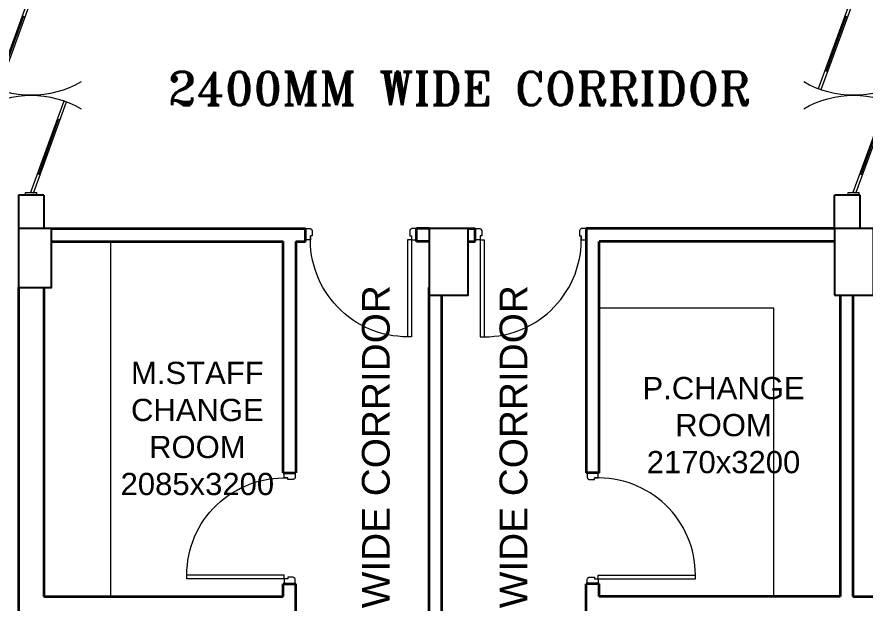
# Model space of a CAD drawing. Header units: millimetres. Extents: x 1448174 to 1599581, y -224422 to -106989.
# Drawn here: x 1461990 to 1469627, y -202645 to -197367 of the extents above; entities that cross this region are included whole.
import ezdxf
from ezdxf.enums import TextEntityAlignment as Align

# ---------------------------------------------------------------- set-up
doc = ezdxf.new("R2010")
doc.units = ezdxf.units.MM
doc.header["$LTSCALE"] = 600
doc.header["$MEASUREMENT"] = 0
for name, color, linetype in [('col', 5, 'Continuous'), ('TEXT', 253, 'Continuous'), ('wall', 1, 'Continuous')]:
    doc.layers.add(name, color=color, linetype=linetype)
for name, color, linetype, lineweight in [('DOOR', 144, 'Continuous', 13), ('funiture', 30, 'Continuous', 13), ('P-Wall', 1, 'Continuous', 35)]:
    doc.layers.add(name, color=color, linetype=linetype, lineweight=lineweight)
doc.styles.add('ARIAL', font='arial.ttf')
doc.styles.add('ROMANT', font='romant.shx')

# ---------------------------------------------------------------- blocks, each defined once
blk = doc.blocks.new('A$C19B8274B')
at = {"layer": 'DOOR'}
blk.add_line((-45, 925), (-80, 925), dxfattribs=at)
at = {"layer": 'DOOR', "color": 8}
for p, q in [((-80, 50), (-80, 925)), ((-45, 50), (-45, 925)), ((-45, 50), (-80, 50)), ((-955, -50), (-955, -47.5)), ((-940, -35), (-942.5, -35)), ((-60, -35), (-57.5, -35)), ((-45, -50), (-45, -47.5))]:
    blk.add_line(p, q, dxfattribs=at)
for points in [[(-940, 15), (-955, 15), (-955, 50), (-1000, 50), (-1000, -50), (-955, -50)], [(-940, -35), (-940, 15)], [(-60, 15), (-45, 15), (-45, 50), (0, 50), (0, -50), (-45, -50)], [(-60, -35), (-60, 15)]]:
    blk.add_lwpolyline(points, dxfattribs=at)
for centre, radius, start, end in [((-80, 50), 875, 90, 182.29244), ((-955, -35), 12.5, 270, 0), ((-45, -35), 12.5, 180, 270)]:
    blk.add_arc(centre, radius, start, end, dxfattribs=at)
blk = doc.blocks.new('D1')
at = {"layer": 'DOOR', "color": 8}
for p, q in [((18.8, 68.9), (824.6, 362.2)), ((27.2, 45.9), (833, 339.2)), ((671.8, 280.5), (663.5, 303.5)), ((184.2, 116), (667.7, 292)), ((0, 98), (24.5, 98)), ((0, 98), (0, 0)), ((24.5, 98), (24.5, 0)), ((180, 127.5), (188.4, 104.5)), ((1739.5, 98), (1739.5, 0)), ((1764, 98), (1739.5, 98)), ((1764, 98), (1764, 0)), ((0, 0), (24.5, 0)), ((18.8, 68.9), (27.2, 45.9)), ((1736.8, 52.1), (931, -241.2)), ((1745.2, 29.1), (939.4, -264.2)), ((1745.2, 29.1), (1736.8, 52.1)), ((1764, 0), (1739.5, 0)), ((1579.8, -18), (1096.3, -194)), ((1584, -29.5), (1575.6, -6.5)), ((1100.5, -205.5), (1092.2, -182.5))]:
    blk.add_line(p, q, dxfattribs=at)
for centre, start, end in [((0, 49), 330, 30), ((1764, 49), 150, 210)]:
    blk.add_arc(centre, 882, start, end, dxfattribs=at)

msp = doc.modelspace()

# ---------------------------------------------------------------- linework, layer by layer
at = {"layer": 'col'}
for points in [[(1462002.098, -199802.8395), (1462302.098, -199802.8395), (1462302.098, -199272.8395), (1462002.098, -199272.8395)], [(1465702.098, -199872.8395), (1466052.098, -199872.8395), (1466052.098, -199272.8395), (1465702.098, -199272.8395)], [(1469352.098, -199872.8395), (1469702.098, -199872.8395), (1469702.098, -199272.8395), (1469352.098, -199272.8395)]]:
    msp.add_lwpolyline(points, close=True, dxfattribs=at)
at = {"layer": 'funiture'}
msp.add_line((1462832.098, -199387.8395), (1462832.098, -202587.8395), dxfattribs=at)
at = {"layer": 'funiture', "color": 8}
msp.add_lwpolyline([(1467232.098, -199987.8395), (1468802.098, -199987.8395), (1468802.098, -202587.8395)], dxfattribs=at)
at = {"layer": 'P-Wall', "color": 8, "linetype": 'Continuous'}
for p, q in [((1462302.098, -199272.8395), (1464587.098, -199272.8395)), ((1464587.098, -199387.8395), (1464587.098, -199272.8395)), ((1465587.098, -199387.8395), (1465587.098, -199272.8395)), ((1465702.098, -199272.8395), (1465587.098, -199272.8395)), ((1466052.098, -199272.8395), (1466117.098, -199272.8395)), ((1466117.098, -199387.8395), (1466117.098, -199272.8395)), ((1469352.098, -199272.8395), (1467117.098, -199272.8395)), ((1462302.098, -199387.8395), (1464387.098, -199387.8395)), ((1464502.098, -199387.8395), (1464587.098, -199387.8395)), ((1465702.098, -199387.8395), (1465587.098, -199387.8395)), ((1466052.098, -199387.8395), (1466117.098, -199387.8395)), ((1469352.098, -199387.8395), (1467232.098, -199387.8395)), ((1462002.098, -199802.8395), (1462002.098, -205552.8395)), ((1462002.098, -199872.8395), (1462002.098, -205482.8395)), ((1462232.098, -199802.8395), (1462232.098, -202587.8395)), ((1462232.098, -199872.8395), (1462232.098, -202587.8395)), ((1469402.098, -199872.8395), (1469402.098, -202587.8395)), ((1469517.098, -199872.8395), (1469517.098, -202587.8395)), ((1464387.098, -201472.8395), (1464502.098, -201472.8395)), ((1467232.098, -201472.8395), (1467117.098, -201472.8395)), ((1464387.098, -202472.8395), (1464502.098, -202472.8395)), ((1467232.098, -202472.8395), (1467117.098, -202472.8395)), ((1462232.098, -202587.8395), (1464387.098, -202587.8395)), ((1469402.098, -202587.8395), (1467232.098, -202587.8395)), ((1469517.098, -202587.8395), (1471787.098, -202587.8395))]:
    msp.add_line(p, q, dxfattribs=at)
at = {"layer": 'P-Wall', "color": 8}
for p, q in [((1467117.098, -199272.8395), (1467117.098, -201472.8395)), ((1464387.098, -201472.8395), (1464387.098, -199387.8395)), ((1464502.098, -199387.8395), (1464502.098, -201472.8395)), ((1467232.098, -201472.8395), (1467232.098, -199387.8395)), ((1465702.098, -203937.8395), (1465702.098, -199802.8395)), ((1465817.098, -203937.8395), (1465817.098, -199872.8395)), ((1464387.098, -202587.8395), (1464387.098, -202472.8395)), ((1464502.098, -202817.8395), (1464502.098, -202472.8395)), ((1467117.098, -202817.8395), (1467117.098, -202472.8395)), ((1467232.098, -202587.8395), (1467232.098, -202472.8395))]:
    msp.add_line(p, q, dxfattribs=at)
at = {"layer": 'wall', "linetype": 'Continuous'}
for p, q in [((1462002.098, -198972.8395), (1462002.098, -199272.8395)), ((1462232.098, -198972.8395), (1462002.098, -198972.8395)), ((1462002.098, -198972.8395), (1462002.098, -199272.8395)), ((1462232.098, -198972.8395), (1462002.098, -198972.8395)), ((1462232.098, -198972.8395), (1462232.098, -199272.8395)), ((1469352.098, -199272.8395), (1469352.098, -198972.8395)), ((1469582.098, -198972.8395), (1469352.098, -198972.8395)), ((1469582.098, -199272.8395), (1469582.098, -198972.8395))]:
    msp.add_line(p, q, dxfattribs=at)

# ---------------------------------------------------------------- block references
at = {"layer": 'DOOR', "xscale": -1.020408163312823, "yscale": 1.020408161915839, "zscale": 1.020408161527106}
for p, rotation in [((1462167.098, -197172.8395), 89.99999999999991), ((1462167.098, -197172.8395), 89.99999999999991), ((1469574.598, -197172.8395), 89.9999999999999)]:
    msp.add_blockref('D1', p, dxfattribs=dict(at, rotation=rotation))
at = {"layer": 'DOOR', "linetype": 'Continuous', "xscale": -1}
for p, rotation in [((1465587.098, -199322.8395), 180), ((1464444.598, -202472.8395), 89.99999999999991)]:
    msp.add_blockref('A$C19B8274B', p, dxfattribs=dict(at, rotation=rotation))
at = {"layer": 'DOOR', "linetype": 'Continuous'}
for p, rotation in [((1466117.098, -199322.8395), 180), ((1467174.598, -202472.8395), 270)]:
    msp.add_blockref('A$C19B8274B', p, dxfattribs=dict(at, rotation=rotation))

# ---------------------------------------------------------------- texts
at = {"layer": 'TEXT', "color": 8, "style": 'ROMANT'}
msp.add_text('2400MM WIDE CORRIDOR', height=300, dxfattribs=at).set_placement((1465971.5441, -198252.4207), align=Align.BOTTOM_CENTER)
at = {"layer": 'TEXT', "color": 8, "style": 'ARIAL'}
for s, p in [('1200 WIDE CORRIDOR', (1465421.1037, -201674.2185)), ('1300 WIDE CORRIDOR', (1466660.5984, -201674.2185))]:
    msp.add_text(s, height=250, rotation=90, dxfattribs=at).set_placement(p, align=Align.BOTTOM_CENTER)
at = {"layer": 'TEXT', "color": 8, "char_height": 200, "attachment_point": 5, "style": 'ARIAL'}
for s, insert, width in [('M.STAFF CHANGE ROOM 2085x3200', (1463614.1342, -201074.4587), 1382.810368), ('\\PP.CHANGE ROOM\\P2170x3200', (1468352.6018, -200877.406), 1674.857351)]:
    msp.add_mtext(s, dxfattribs=dict(at, insert=insert, width=width))

doc.saveas('drawing.dxf')
